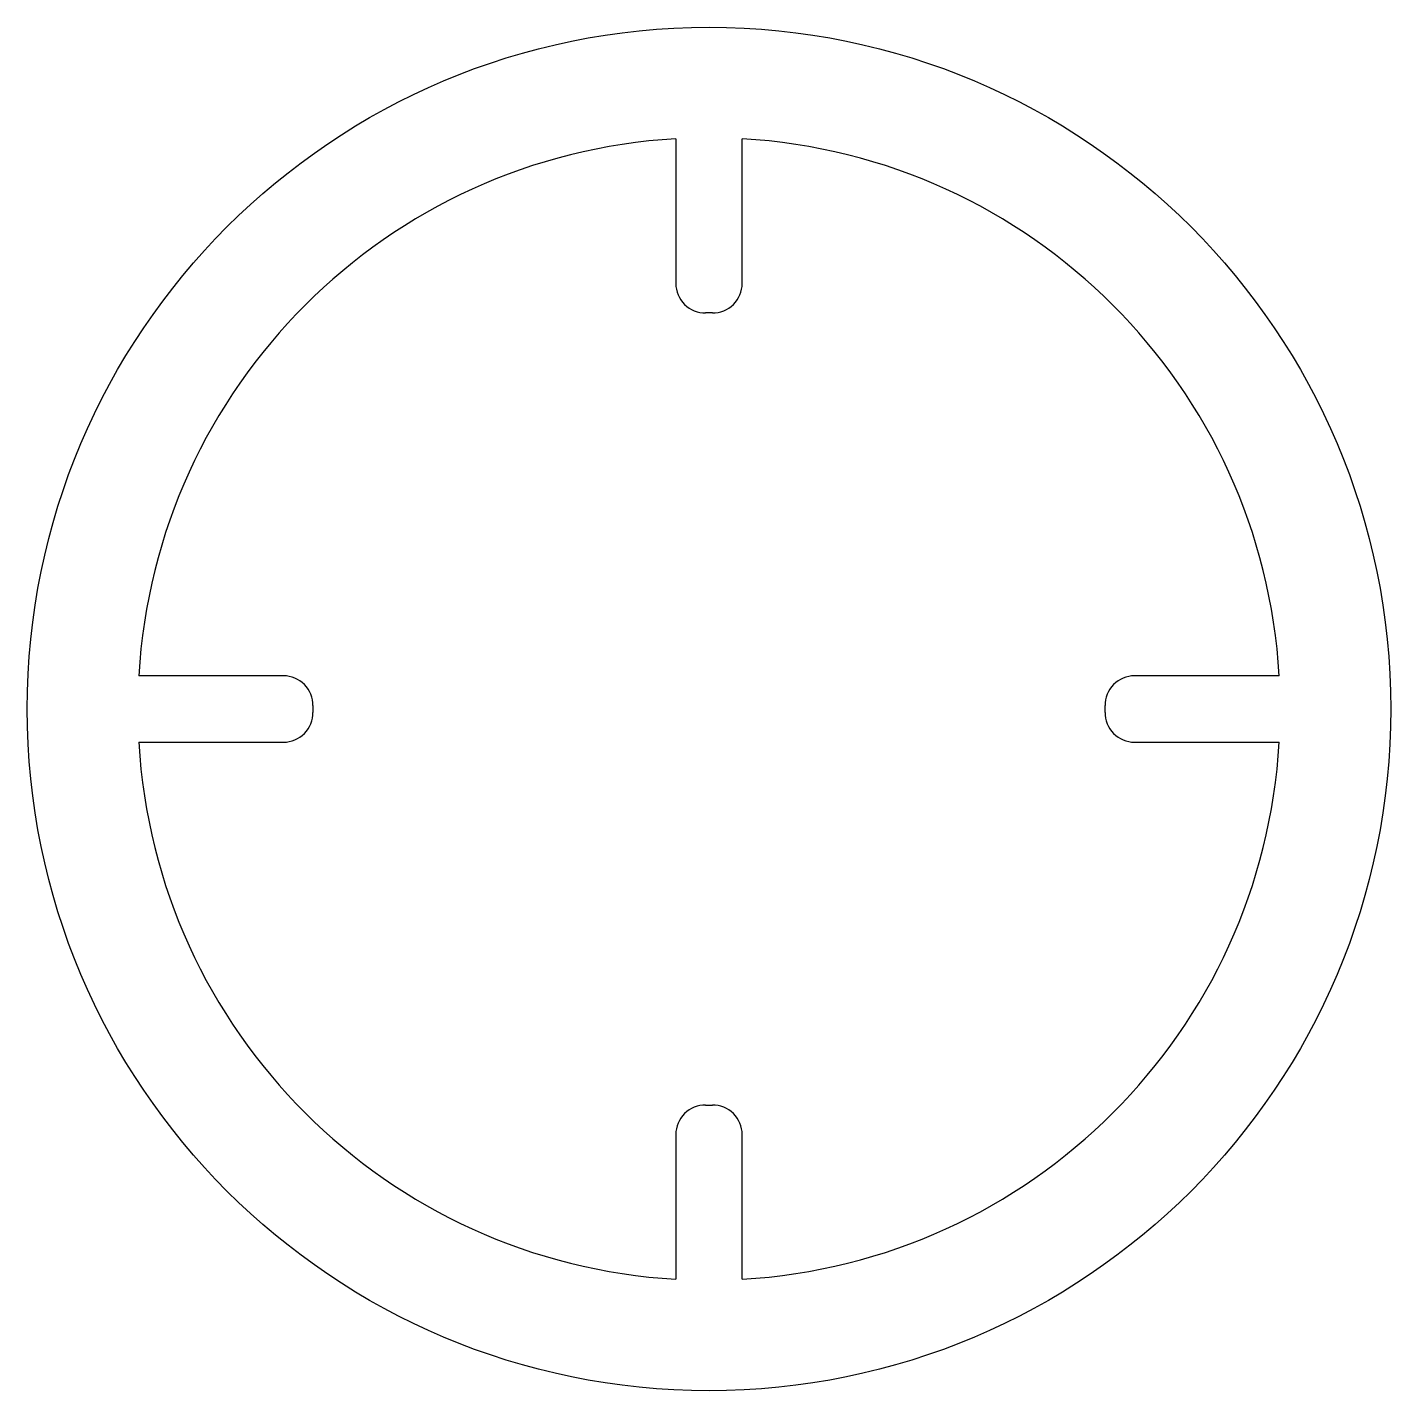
# Model space of a CAD drawing. Extents: x 2.3 to 39.3, y 2 to 39.
import ezdxf

# ---------------------------------------------------------------- set-up
doc = ezdxf.new("R2010")
doc.units = 0
doc.layers.get('0').update_dxf_attribs({"linetype": 'CONTINUOUS'})

msp = doc.modelspace()

# ---------------------------------------------------------------- linework, layer by layer
for p, q in [((19.916, 35.985), (19.916, 32.06)), ((21.716, 32.06), (21.716, 35.985)), ((9.267, 21.411), (5.342, 21.411)), ((36.29, 21.411), (32.365, 21.411)), ((5.342, 19.611), (9.267, 19.611)), ((32.365, 19.611), (36.29, 19.611)), ((19.916, 8.962), (19.916, 5.037)), ((21.716, 5.037), (21.716, 8.962))]:
    msp.add_line(p, q)
msp.add_circle((20.816, 20.511), 18.5)
for centre, radius, start, end in [((20.816, 20.511), 15.5, 93.3287, 176.6713), ((20.816, 20.511), 15.5, 3.3287, 86.6713), ((20.716, 32.06), 0.8, 180, 270.6701), ((20.916, 32.06), 0.8, 269.3299, 0), ((20.816, 23.511), 7.75, 89.3299, 90.6701), ((9.267, 20.611), 0.8, 359.3299, 90), ((32.365, 20.611), 0.8, 90, 180.6701), ((9.267, 20.411), 0.8, 270, 0.6701), ((17.816, 20.511), 7.75, 179.3299, 180.6701), ((23.816, 20.511), 7.75, 359.3299, 0.6701), ((32.365, 20.411), 0.8, 179.3299, 270), ((20.816, 20.511), 15.5, 183.3287, 266.6713), ((20.816, 20.511), 15.5, 273.3287, 356.6713), ((20.716, 8.962), 0.8, 89.3299, 180), ((20.816, 17.511), 7.75, 269.3299, 270.6701), ((20.916, 8.962), 0.8, 0, 90.6701)]:
    msp.add_arc(centre, radius, start, end)

doc.saveas('drawing.dxf')
